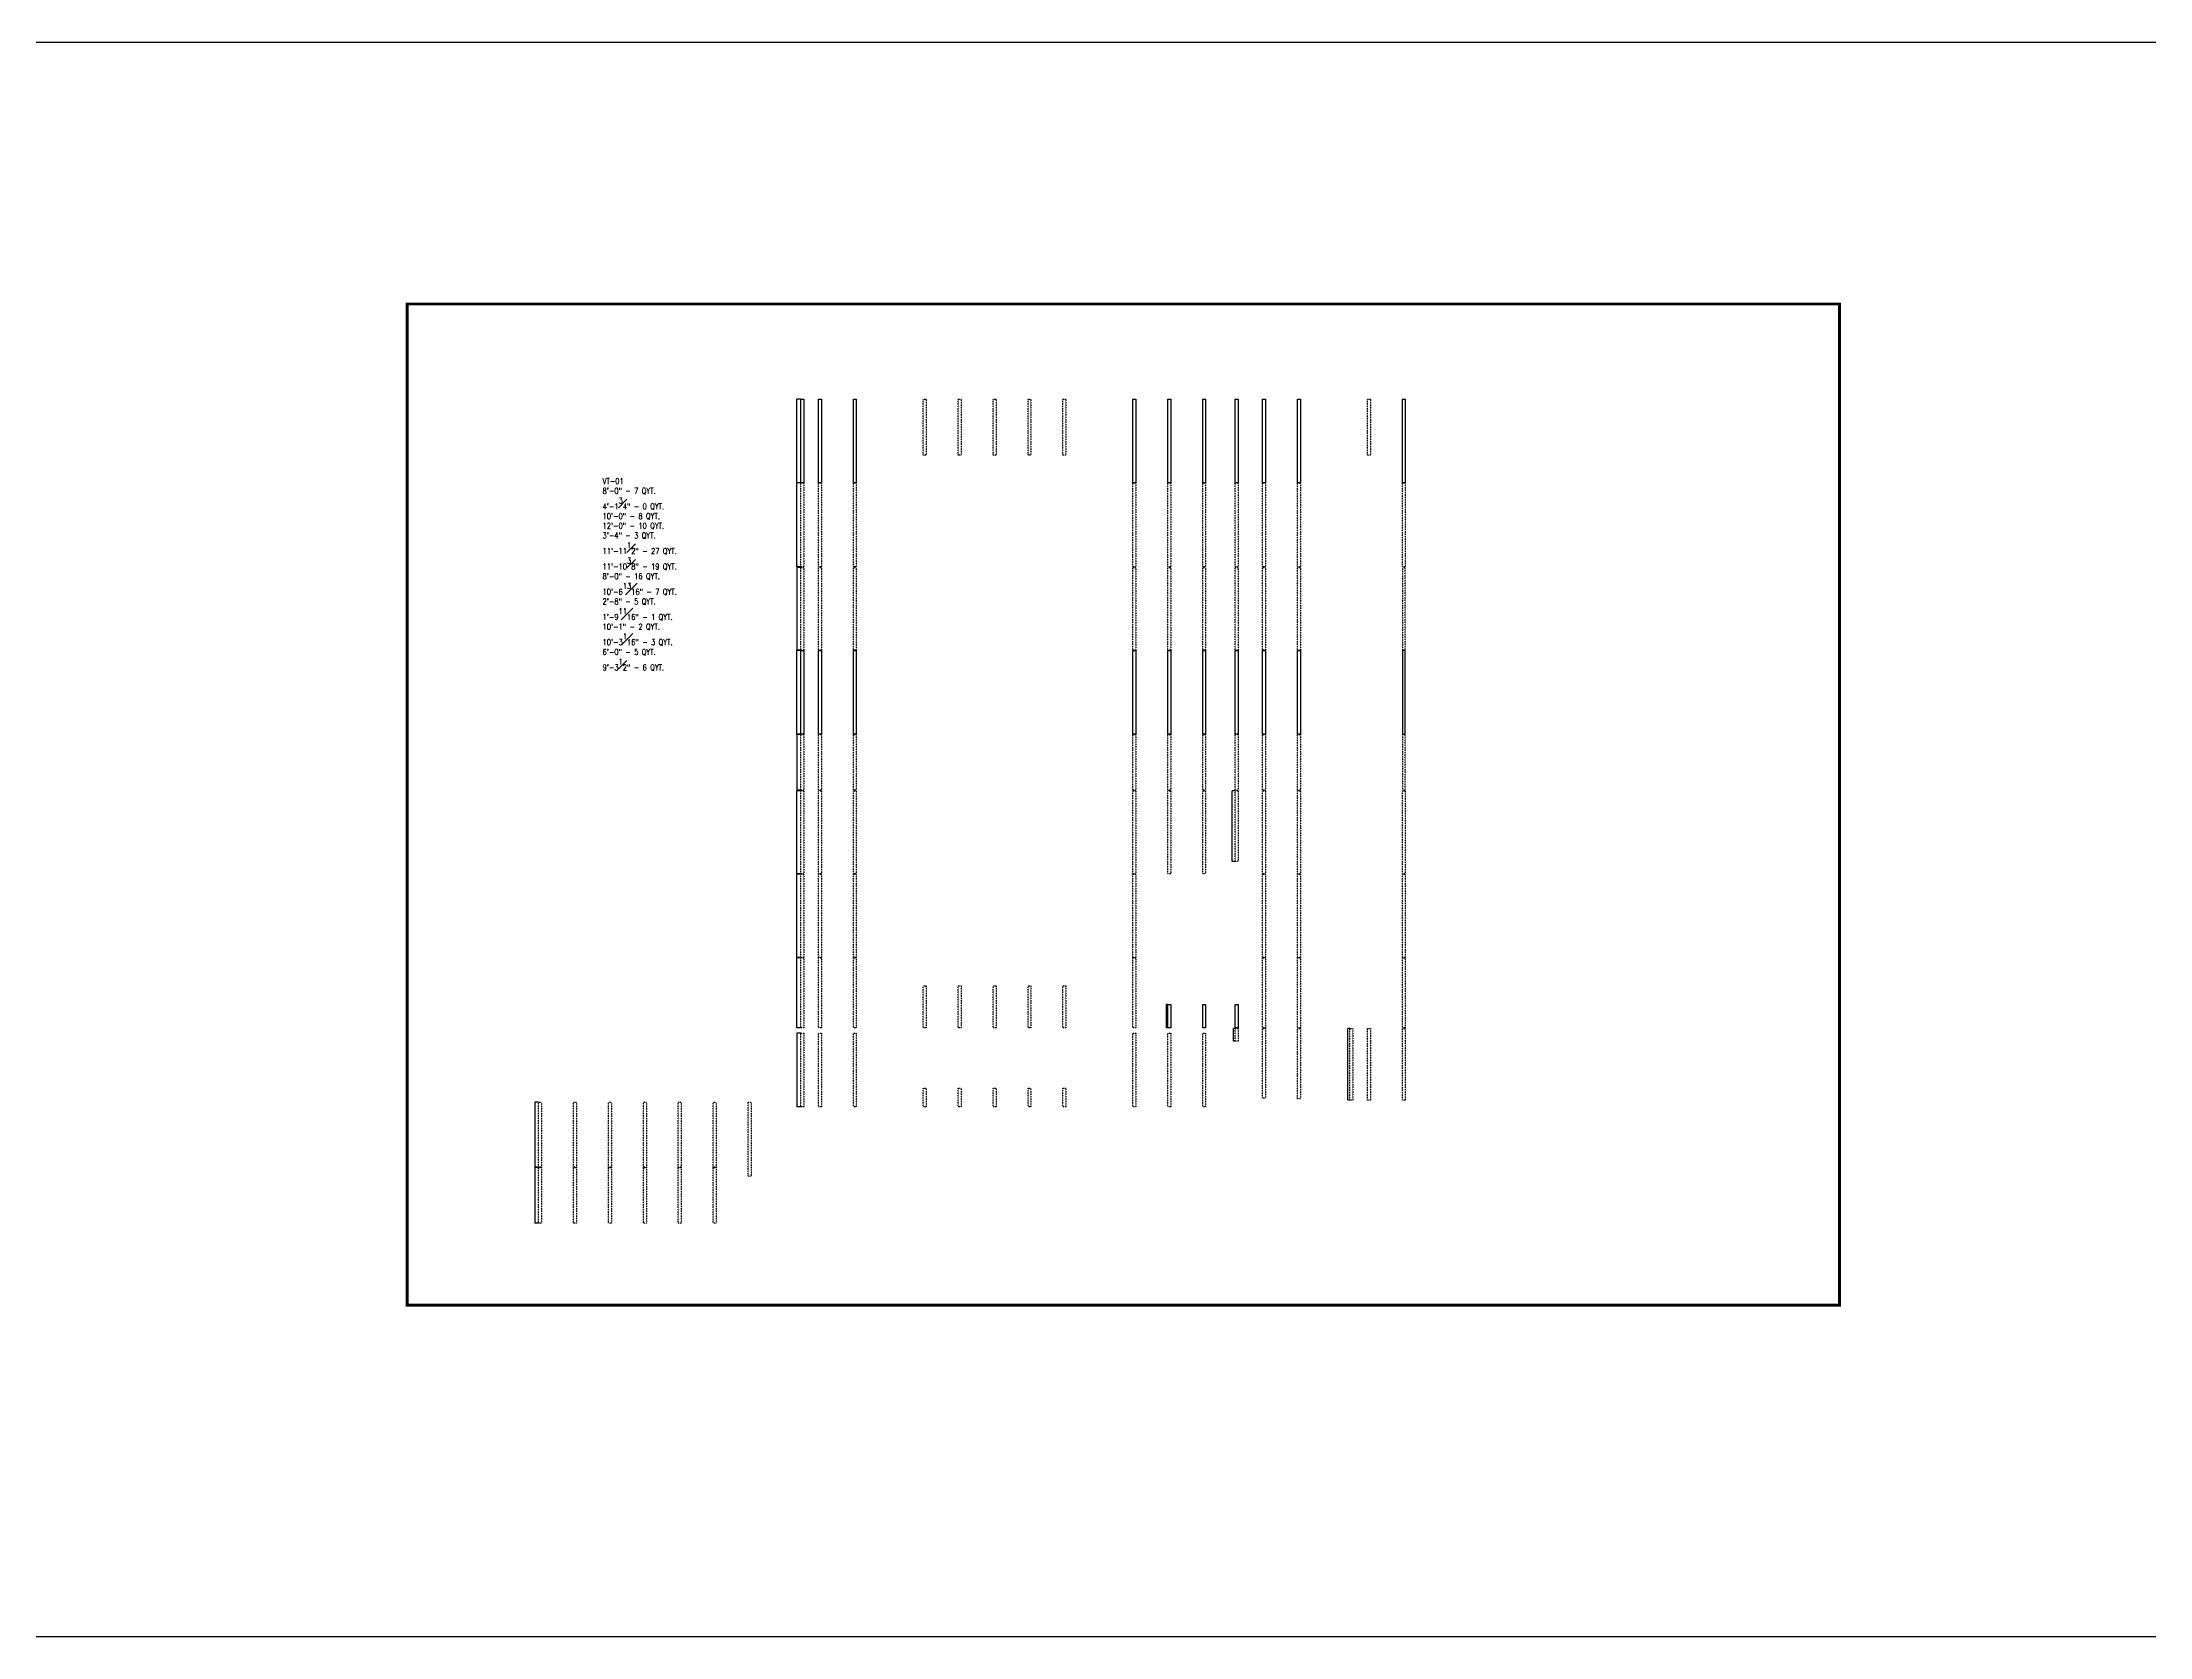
# Model space of a CAD drawing. Header units: inches. Extents: x 0 to 14480, y -2 to 5034.
# Drawn here: x 3620 to 7240, y 2154 to 4894 of the extents above; entities that cross this region are included whole.
import ezdxf

# ---------------------------------------------------------------- set-up
doc = ezdxf.new("R2010")
doc.units = ezdxf.units.IN
doc.header["$MEASUREMENT"] = 0
doc.linetypes.add('NBK_Hidden', pattern=[0.125, 0.083333, -0.041667])
doc.layers.add('!Extrusion', color=140, linetype='Continuous', lineweight=25)
doc.layers.add('0 @ 1', color=7, linetype='Continuous')
doc.styles.add('Romans', font='romans.shx', dxfattribs={"width": 0.8})
doc.dimstyles.new('NBK$0', dxfattribs={"dimtxt": 0.0625, "dimasz": 0.046875, "dimexe": 0, "dimexo": 0.03125, "dimgap": 0.03, "dimtad": 3, "dimdec": 4, "dimzin": 3, "dimdsep": 46, "dimlunit": 4, "dimtxsty": 'Romans', "dimblk": 'DOT', "dimblk1": 'DOT', "dimblk2": 'DOT', "dimcen": 0, "dimazin": 2, "dimtfac": 0.8, "dimtdec": 4, "dimtmove": 2, "dimatfit": 2, "dimfxl": 1, "dimtfill": 1, "dimfrac": 1, "dimtolj": 1, "dimtzin": 0, "dimarcsym": 1})

# ---------------------------------------------------------------- blocks, each defined once
blk = doc.blocks.new('_Dot')
at = {"color": 0, "linetype": 'ByBlock', "lineweight": -2}
blk.add_line((-0.5, 0), (-1, 0), dxfattribs=at)
at = {"color": 0, "linetype": 'ByBlock', "const_width": 0.5}
blk.add_lwpolyline([(-0.25, 0, 1), (0.25, 0, 1)], format="xyb", close=True, dxfattribs=at)
blk = doc.blocks.new('*D312')
at = {"layer": '0 @ 1', "color": 0, "lineweight": -2}
for p, q in [((1191.5, 334.9), (1188.5, 334.9)), ((1188.5, 313.2), (1188.5, 334.8)), ((1191.5, 313.2), (1188.5, 313.2))]:
    blk.add_line(p, q, dxfattribs=at)
at = {"layer": 'Defpoints', "color": 0}
for p in [(1188.5, 334.9), (1191.6, 334.9), (1191.6, 313.2)]:
    blk.add_point(p, dxfattribs=at)
at = {"layer": '0 @ 1', "color": 0, "lineweight": -2, "xscale": 0.046875, "yscale": 0.046875, "zscale": 0.046875}
for p, rotation in [((1188.5, 334.9), 90), ((1188.5, 313.2), 270)]:
    blk.add_blockref('_Dot', p, dxfattribs=dict(at, rotation=rotation))
at = {"layer": '0 @ 1', "color": 0, "char_height": 0.0625, "attachment_point": 5, "rotation": 90, "style": 'Romans'}
for s, insert in [('\\A1;1\'-9{\\H0.800000x;\\S11#16;}"', (1188.4, 324)), ('\\A1;[551.5]', (1188.6, 324))]:
    blk.add_mtext(s, dxfattribs=dict(at, insert=insert))
blk = doc.blocks.new('*D313')
at = {"layer": '0 @ 1', "color": 0, "lineweight": -2}
for p, q in [((445.3, 840), (438.4, 840)), ((438.4, 840), (438.4, 744.1)), ((445.3, 744), (438.4, 744))]:
    blk.add_line(p, q, dxfattribs=at)
at = {"layer": 'Defpoints', "color": 0}
for p in [(445.4, 840), (438.4, 744), (445.4, 744)]:
    blk.add_point(p, dxfattribs=at)
at = {"layer": '0 @ 1', "color": 0, "lineweight": -2, "xscale": 0.046875, "yscale": 0.046875, "zscale": 0.046875}
for p, rotation in [((438.4, 840), 90), ((438.4, 744), 270)]:
    blk.add_blockref('_Dot', p, dxfattribs=dict(at, rotation=rotation))
at = {"layer": '0 @ 1', "color": 0, "char_height": 0.0625, "attachment_point": 5, "rotation": 90, "style": 'Romans'}
for s, insert in [('\\A1;8\'-0"', (438.3, 792)), ('\\A1;[2439]', (438.4, 792))]:
    blk.add_mtext(s, dxfattribs=dict(at, insert=insert))
blk = doc.blocks.new('*D314')
at = {"layer": '0 @ 1', "color": 0, "lineweight": -2}
for p, q in [((445.3, 1126.9), (438.4, 1126.9)), ((438.4, 1126.8), (438.4, 984.6)), ((445.3, 984.5), (438.4, 984.5))]:
    blk.add_line(p, q, dxfattribs=at)
at = {"layer": 'Defpoints', "color": 0}
for p in [(445.4, 1126.9), (438.4, 984.5), (445.4, 984.5)]:
    blk.add_point(p, dxfattribs=at)
at = {"layer": '0 @ 1', "color": 0, "lineweight": -2, "xscale": 0.046875, "yscale": 0.046875, "zscale": 0.046875}
for p, rotation in [((438.4, 1126.9), 90), ((438.4, 984.5), 270)]:
    blk.add_blockref('_Dot', p, dxfattribs=dict(at, rotation=rotation))
at = {"layer": '0 @ 1', "color": 0, "char_height": 0.0625, "attachment_point": 5, "rotation": 90, "style": 'Romans'}
for s, insert in [('\\A1;11\'-10{\\H0.800000x;\\S3#8;}"', (438.3, 1055.7)), ('\\A1;[3615.5]', (438.4, 1055.7))]:
    blk.add_mtext(s, dxfattribs=dict(at, insert=insert))
blk = doc.blocks.new('*D315')
at = {"layer": '0 @ 1', "color": 0, "lineweight": -2}
for p, q in [((445.3, 1272), (438.4, 1272)), ((438.4, 1128.1), (438.4, 1272)), ((445.3, 1128), (438.4, 1128))]:
    blk.add_line(p, q, dxfattribs=at)
at = {"layer": 'Defpoints', "color": 0}
for p in [(438.4, 1272), (445.4, 1272), (445.4, 1128)]:
    blk.add_point(p, dxfattribs=at)
at = {"layer": '0 @ 1', "color": 0, "lineweight": -2, "xscale": 0.046875, "yscale": 0.046875, "zscale": 0.046875}
for p, rotation in [((438.4, 1272), 90), ((438.4, 1128), 270)]:
    blk.add_blockref('_Dot', p, dxfattribs=dict(at, rotation=rotation))
at = {"layer": '0 @ 1', "color": 0, "char_height": 0.0625, "attachment_point": 5, "rotation": 90, "style": 'Romans'}
for s, insert in [('\\A1;12\'-0"', (438.3, 1200)), ('\\A1;[3658]', (438.4, 1200))]:
    blk.add_mtext(s, dxfattribs=dict(at, insert=insert))
blk = doc.blocks.new('*D316')
at = {"layer": '0 @ 1', "color": 0, "lineweight": -2}
for p, q in [((1191.5, 742.9), (1185.9, 742.9)), ((1185.9, 621.9), (1185.9, 742.8)), ((1191.5, 621.9), (1185.9, 621.9))]:
    blk.add_line(p, q, dxfattribs=at)
at = {"layer": 'Defpoints', "color": 0}
for p in [(1185.9, 742.9), (1191.6, 742.9), (1191.6, 621.9)]:
    blk.add_point(p, dxfattribs=at)
at = {"layer": '0 @ 1', "color": 0, "lineweight": -2, "xscale": 0.046875, "yscale": 0.046875, "zscale": 0.046875}
for p, rotation in [((1185.9, 742.9), 90), ((1185.9, 621.9), 270)]:
    blk.add_blockref('_Dot', p, dxfattribs=dict(at, rotation=rotation))
at = {"layer": '0 @ 1', "color": 0, "char_height": 0.0625, "attachment_point": 5, "rotation": 90, "style": 'Romans'}
for s, insert in [('\\A1;10\'-1"', (1185.9, 682.4)), ('\\A1;[3073.5]', (1186, 682.4))]:
    blk.add_mtext(s, dxfattribs=dict(at, insert=insert))
blk = doc.blocks.new('*D317')
at = {"layer": '0 @ 1', "color": 0, "lineweight": -2}
for p, q in [((1388.4, 334.9), (1384.6, 334.9)), ((1384.6, 211.9), (1384.6, 334.8)), ((1388.4, 211.8), (1384.6, 211.8))]:
    blk.add_line(p, q, dxfattribs=at)
at = {"layer": 'Defpoints', "color": 0}
for p in [(1384.6, 334.9), (1388.4, 334.9), (1388.4, 211.8)]:
    blk.add_point(p, dxfattribs=at)
at = {"layer": '0 @ 1', "color": 0, "lineweight": -2, "xscale": 0.046875, "yscale": 0.046875, "zscale": 0.046875}
for p, rotation in [((1384.6, 334.9), 90), ((1384.6, 211.8), 270)]:
    blk.add_blockref('_Dot', p, dxfattribs=dict(at, rotation=rotation))
at = {"layer": '0 @ 1', "color": 0, "char_height": 0.0625, "attachment_point": 5, "rotation": 90, "style": 'Romans'}
for s, insert in [('\\A1;10\'-3{\\H0.800000x;\\S1#16;}"', (1384.5, 273.4)), ('\\A1;[3125.5]', (1384.7, 273.4))]:
    blk.add_mtext(s, dxfattribs=dict(at, insert=insert))
blk = doc.blocks.new('*D318')
at = {"layer": '0 @ 1', "color": 0, "lineweight": -2}
for p, q in [((1075.5, 376), (1073, 376)), ((1073, 376), (1073, 336.1)), ((1075.5, 336), (1073, 336))]:
    blk.add_line(p, q, dxfattribs=at)
at = {"layer": 'Defpoints', "color": 0}
for p in [(1075.6, 376), (1073, 336), (1075.6, 336)]:
    blk.add_point(p, dxfattribs=at)
at = {"layer": '0 @ 1', "color": 0, "lineweight": -2, "xscale": 0.046875, "yscale": 0.046875, "zscale": 0.046875}
for p, rotation in [((1073, 376), 90), ((1073, 336), 270)]:
    blk.add_blockref('_Dot', p, dxfattribs=dict(at, rotation=rotation))
at = {"layer": '0 @ 1', "color": 0, "char_height": 0.0625, "attachment_point": 5, "rotation": 90, "style": 'Romans'}
for s, insert in [('\\A1;3\'-4"', (1072.9, 356)), ('\\A1;[1016]', (1073.1, 356))]:
    blk.add_mtext(s, dxfattribs=dict(at, insert=insert))
blk = doc.blocks.new('*D319')
at = {"layer": '0 @ 1', "color": 0, "lineweight": -2}
for p, q in [((445.3, 1416), (438.4, 1416)), ((438.4, 1272.6), (438.4, 1416)), ((445.3, 1272.5), (438.4, 1272.5))]:
    blk.add_line(p, q, dxfattribs=at)
at = {"layer": 'Defpoints', "color": 0}
for p in [(438.4, 1416), (445.4, 1416), (445.4, 1272.5)]:
    blk.add_point(p, dxfattribs=at)
at = {"layer": '0 @ 1', "color": 0, "lineweight": -2, "xscale": 0.046875, "yscale": 0.046875, "zscale": 0.046875}
for p, rotation in [((438.4, 1416), 90), ((438.4, 1272.5), 270)]:
    blk.add_blockref('_Dot', p, dxfattribs=dict(at, rotation=rotation))
at = {"layer": '0 @ 1', "color": 0, "char_height": 0.0625, "attachment_point": 5, "rotation": 90, "style": 'Romans'}
for s, insert in [('\\A1;11\'-11{\\H0.800000x;\\S1#2;}"', (438.3, 1344.3)), ('\\A1;[3645]', (438.4, 1344.3))]:
    blk.add_mtext(s, dxfattribs=dict(at, insert=insert))
blk = doc.blocks.new('*D320')
at = {"layer": '0 @ 1', "color": 0, "lineweight": -2}
for p, q in [((445.3, 984), (438.4, 984)), ((438.4, 840.6), (438.4, 984)), ((445.3, 840.5), (438.4, 840.5))]:
    blk.add_line(p, q, dxfattribs=at)
at = {"layer": 'Defpoints', "color": 0}
for p in [(438.4, 984), (445.4, 984), (445.4, 840.5)]:
    blk.add_point(p, dxfattribs=at)
at = {"layer": '0 @ 1', "color": 0, "lineweight": -2, "xscale": 0.046875, "yscale": 0.046875, "zscale": 0.046875}
for p, rotation in [((438.4, 984), 90), ((438.4, 840.5), 270)]:
    blk.add_blockref('_Dot', p, dxfattribs=dict(at, rotation=rotation))
at = {"layer": '0 @ 1', "color": 0, "char_height": 0.0625, "attachment_point": 5, "rotation": 90, "style": 'Romans'}
for s, insert in [('\\A1;11\'-11{\\H0.800000x;\\S1#2;}"', (438.3, 912.3)), ('\\A1;[3645]', (438.4, 912.3))]:
    blk.add_mtext(s, dxfattribs=dict(at, insert=insert))
blk = doc.blocks.new('*D321')
at = {"layer": '0 @ 1', "color": 0, "lineweight": -2}
for p, q in [((445.3, 742.9), (438.4, 742.9)), ((438.4, 600.6), (438.4, 742.8)), ((445.3, 600.5), (438.4, 600.5))]:
    blk.add_line(p, q, dxfattribs=at)
at = {"layer": 'Defpoints', "color": 0}
for p in [(438.4, 742.9), (445.4, 742.9), (445.4, 600.5)]:
    blk.add_point(p, dxfattribs=at)
at = {"layer": '0 @ 1', "color": 0, "lineweight": -2, "xscale": 0.046875, "yscale": 0.046875, "zscale": 0.046875}
for p, rotation in [((438.4, 742.9), 90), ((438.4, 600.5), 270)]:
    blk.add_blockref('_Dot', p, dxfattribs=dict(at, rotation=rotation))
at = {"layer": '0 @ 1', "color": 0, "char_height": 0.0625, "attachment_point": 5, "rotation": 90, "style": 'Romans'}
for s, insert in [('\\A1;11\'-10{\\H0.800000x;\\S3#8;}"', (438.3, 671.7)), ('\\A1;[3615.5]', (438.4, 671.7))]:
    blk.add_mtext(s, dxfattribs=dict(at, insert=insert))
blk = doc.blocks.new('*D322')
at = {"layer": '0 @ 1', "color": 0, "lineweight": -2}
for p, q in [((445.3, 600), (438.4, 600)), ((438.4, 456.6), (438.4, 600)), ((445.3, 456.5), (438.4, 456.5))]:
    blk.add_line(p, q, dxfattribs=at)
at = {"layer": 'Defpoints', "color": 0}
for p in [(438.4, 600), (445.4, 600), (445.4, 456.5)]:
    blk.add_point(p, dxfattribs=at)
at = {"layer": '0 @ 1', "color": 0, "lineweight": -2, "xscale": 0.046875, "yscale": 0.046875, "zscale": 0.046875}
for p, rotation in [((438.4, 600), 90), ((438.4, 456.5), 270)]:
    blk.add_blockref('_Dot', p, dxfattribs=dict(at, rotation=rotation))
at = {"layer": '0 @ 1', "color": 0, "char_height": 0.0625, "attachment_point": 5, "rotation": 90, "style": 'Romans'}
for s, insert in [('\\A1;11\'-11{\\H0.800000x;\\S1#2;}"', (438.3, 528.3)), ('\\A1;[3645]', (438.4, 528.3))]:
    blk.add_mtext(s, dxfattribs=dict(at, insert=insert))
blk = doc.blocks.new('*D323')
at = {"layer": '0 @ 1', "color": 0, "lineweight": -2}
for p, q in [((445.3, 456), (438.4, 456)), ((438.4, 336.1), (438.4, 456)), ((445.3, 336), (438.4, 336))]:
    blk.add_line(p, q, dxfattribs=at)
at = {"layer": 'Defpoints', "color": 0}
for p in [(438.4, 456), (445.4, 456), (445.4, 336)]:
    blk.add_point(p, dxfattribs=at)
at = {"layer": '0 @ 1', "color": 0, "lineweight": -2, "xscale": 0.046875, "yscale": 0.046875, "zscale": 0.046875}
for p, rotation in [((438.4, 456), 90), ((438.4, 336), 270)]:
    blk.add_blockref('_Dot', p, dxfattribs=dict(at, rotation=rotation))
at = {"layer": '0 @ 1', "color": 0, "char_height": 0.0625, "attachment_point": 5, "rotation": 90, "style": 'Romans'}
for s, insert in [('\\A1;10\'-0"', (438.3, 396)), ('\\A1;[3048.5]', (438.4, 396))]:
    blk.add_mtext(s, dxfattribs=dict(at, insert=insert))
blk = doc.blocks.new('*D324')
at = {"layer": '0 @ 1', "color": 0, "lineweight": -2}
for p, q in [((445.5, 326.9), (438.4, 326.9)), ((438.4, 326.8), (438.4, 200.1)), ((445.5, 200.1), (438.4, 200.1))]:
    blk.add_line(p, q, dxfattribs=at)
at = {"layer": 'Defpoints', "color": 0}
for p in [(445.6, 326.9), (438.4, 200.1), (445.6, 200.1)]:
    blk.add_point(p, dxfattribs=at)
at = {"layer": '0 @ 1', "color": 0, "lineweight": -2, "xscale": 0.046875, "yscale": 0.046875, "zscale": 0.046875}
for p, rotation in [((438.4, 326.9), 90), ((438.4, 200.1), 270)]:
    blk.add_blockref('_Dot', p, dxfattribs=dict(at, rotation=rotation))
at = {"layer": '0 @ 1', "color": 0, "char_height": 0.0625, "attachment_point": 5, "rotation": 90, "style": 'Romans'}
for s, insert in [('\\A1;10\'-6{\\H0.800000x;\\S13#16;}"', (438.3, 263.5)), ('\\A1;[3220.5]', (438.4, 263.5))]:
    blk.add_mtext(s, dxfattribs=dict(at, insert=insert))
blk = doc.blocks.new('*D325')
at = {"layer": '0 @ 1', "color": 0, "lineweight": -2}
for p, q in [((-5.1, 96), (-11.4, 96)), ((-11.4, 96), (-11.4, 0)), ((-5.1, 0), (-11.4, 0))]:
    blk.add_line(p, q, dxfattribs=at)
at = {"layer": 'Defpoints', "color": 0}
for p in [(-5.1, 96), (-11.4, 0), (-5.1, 0)]:
    blk.add_point(p, dxfattribs=at)
at = {"layer": '0 @ 1', "color": 0, "lineweight": -2, "xscale": 0.046875, "yscale": 0.046875, "zscale": 0.046875}
for p, rotation in [((-11.4, 96), 90), ((-11.4, 0), 270)]:
    blk.add_blockref('_Dot', p, dxfattribs=dict(at, rotation=rotation))
at = {"layer": '0 @ 1', "color": 0, "char_height": 0.0625, "attachment_point": 5, "rotation": 90, "style": 'Romans'}
for s, insert in [('\\A1;8\'-0"', (-11.4, 48)), ('\\A1;[2439]', (-11.3, 48))]:
    blk.add_mtext(s, dxfattribs=dict(at, insert=insert))
blk = doc.blocks.new('*D326')
at = {"layer": '0 @ 1', "color": 0, "lineweight": -2}
for p, q in [((-5.1, 208.1), (-11.4, 208.1)), ((-11.4, 208), (-11.4, 96.6)), ((-5.1, 96.5), (-11.4, 96.5))]:
    blk.add_line(p, q, dxfattribs=at)
at = {"layer": 'Defpoints', "color": 0}
for p in [(-5.1, 208.1), (-11.4, 96.5), (-5.1, 96.5)]:
    blk.add_point(p, dxfattribs=at)
at = {"layer": '0 @ 1', "color": 0, "lineweight": -2, "xscale": 0.046875, "yscale": 0.046875, "zscale": 0.046875}
for p, rotation in [((-11.4, 208.1), 90), ((-11.4, 96.5), 270)]:
    blk.add_blockref('_Dot', p, dxfattribs=dict(at, rotation=rotation))
at = {"layer": '0 @ 1', "color": 0, "char_height": 0.0625, "attachment_point": 5, "rotation": 90, "style": 'Romans'}
for s, insert in [('\\A1;9\'-3{\\H0.800000x;\\S1#2;}"', (-11.5, 152.3)), ('\\A1;[2833]', (-11.3, 152.3))]:
    blk.add_mtext(s, dxfattribs=dict(at, insert=insert))
blk = doc.blocks.new('TOP2')
at = {"layer": '!Extrusion', "color": 5}
for points in [[(445.37887, 1272.5246), (445.37887, 1416.02854), (450.45761, 1416.02854), (450.45761, 1272.5246)], [(475.56126, 1272.52461), (475.56126, 1416.02787), (480.64, 1416.02787), (480.64, 1272.52461)], [(535.56126, 1272.52461), (535.56126, 1416.02787), (540.64, 1416.02787), (540.64, 1272.52461)], [(1015.56126, 1272.52461), (1015.56126, 1416.02787), (1020.64, 1416.02787), (1020.64, 1272.52461)], [(1075.56126, 1272.52461), (1075.56126, 1416.02787), (1080.64, 1416.02787), (1080.64, 1272.52461)], [(1135.56126, 1272.52461), (1135.56126, 1416.02787), (1140.64, 1416.02787), (1140.64, 1272.52461)], [(1191.56139, 1272.52461), (1191.56139, 1416.02787), (1196.64013, 1416.02787), (1196.64013, 1272.52461)], [(1238.43635, 1272.52461), (1238.43635, 1416.02787), (1243.51509, 1416.02787), (1243.51509, 1272.52461)], [(1298.43635, 1272.52461), (1298.43635, 1416.02787), (1303.51509, 1416.02787), (1303.51509, 1272.52461)], [(1478.43635, 1272.52461), (1478.43635, 1416.02787), (1483.51509, 1416.02787), (1483.51509, 1272.52461)], [(450.45761, 984.02854), (450.45761, 840.52461), (445.37887, 840.52461), (445.37887, 984.02854)], [(480.64, 984.02854), (480.64, 840.52461), (475.56126, 840.52461), (475.56126, 984.02854)], [(540.64, 984.02854), (540.64, 840.52461), (535.56126, 840.52461), (535.56126, 984.02854)], [(1020.64, 984.02854), (1020.64, 840.52461), (1015.56126, 840.52461), (1015.56126, 984.02854)], [(1080.64, 984.02854), (1080.64, 840.52461), (1075.56126, 840.52461), (1075.56126, 984.02854)], [(1140.64, 984.02854), (1140.64, 840.52461), (1135.56126, 840.52461), (1135.56126, 984.02854)], [(1196.64013, 984.02854), (1196.64013, 840.52461), (1191.56139, 840.52461), (1191.56139, 984.02854)], [(1243.51509, 984.02854), (1243.51509, 840.52461), (1238.43635, 840.52461), (1238.43635, 984.02854)], [(1303.51509, 984.02854), (1303.51509, 840.52461), (1298.43635, 840.52461), (1298.43635, 984.02854)], [(1483.51509, 984.02854), (1478.43635, 984.02854), (1478.43635, 840.52461), (1483.51509, 840.52461)]]:
    blk.add_lwpolyline(points, close=True, dxfattribs=at)
at = {"layer": '!Extrusion', "color": 1, "linetype": 'NBK_Hidden'}
for points in [[(655.56135, 1416.06152), (660.64009, 1416.06152), (660.64009, 1320.0625), (655.56135, 1320.0625)], [(715.56126, 1416.06152), (720.64, 1416.06152), (720.64, 1320.0625), (715.56126, 1320.0625)], [(775.56126, 1416.06152), (780.64, 1416.06152), (780.64, 1320.0625), (775.56126, 1320.0625)], [(835.56126, 1416.06152), (840.64, 1416.06152), (840.64, 1320.0625), (835.56126, 1320.0625)], [(895.56126, 1416.06152), (900.64, 1416.06152), (900.64, 1320.0625), (895.56126, 1320.0625)], [(1418.43635, 1416.06152), (1423.51509, 1416.06152), (1423.51509, 1320.0625), (1418.43635, 1320.0625)]]:
    blk.add_lwpolyline(points, close=True, dxfattribs=at)
at = {"layer": '!Extrusion', "color": 30, "linetype": 'NBK_Hidden'}
for points in [[(450.45761, 1272.02461), (450.45761, 1128.00443), (445.37887, 1128.00443), (445.37887, 1272.02461)], [(480.64, 1272.02461), (480.64, 1128.00443), (475.56126, 1128.00443), (475.56126, 1272.02461)], [(540.64, 1272.02461), (540.64, 1128.00443), (535.56126, 1128.00443), (535.56126, 1272.02461)], [(1020.64, 1272.02461), (1020.64, 1128.00443), (1015.56126, 1128.00443), (1015.56126, 1272.02461)], [(1080.64, 1272.02461), (1080.64, 1128.00443), (1075.56126, 1128.00443), (1075.56126, 1272.02461)], [(1140.64, 1272.02461), (1140.64, 1128.00443), (1135.56126, 1128.00443), (1135.56126, 1272.02461)], [(1196.64013, 1272.02461), (1196.64013, 1128.00443), (1191.56139, 1128.00443), (1191.56139, 1272.02461)], [(1243.51509, 1272.02461), (1243.51509, 1128.00443), (1238.43635, 1128.00443), (1238.43635, 1272.02461)], [(1303.51509, 1272.02461), (1303.51509, 1128.00443), (1298.43635, 1128.00443), (1298.43635, 1272.02461)], [(1483.51509, 1272.02461), (1483.51509, 1128.00443), (1478.43635, 1128.00443), (1478.43635, 1272.02461)]]:
    blk.add_lwpolyline(points, close=True, dxfattribs=at)
at = {"layer": '!Extrusion', "color": 140, "linetype": 'NBK_Hidden'}
for points in [[(445.37887, 984.52854), (445.37887, 1126.87943), (450.45761, 1126.87943), (450.45761, 984.52854)], [(475.56126, 984.52854), (475.56126, 1126.87943), (480.64, 1126.87943), (480.64, 984.52854)], [(535.56126, 984.52854), (535.56126, 1126.87943), (540.64, 1126.87943), (540.64, 984.52854)], [(1015.56126, 984.52854), (1015.56126, 1126.87943), (1020.64, 1126.87943), (1020.64, 984.52854)], [(1075.56126, 984.52854), (1075.56126, 1126.87943), (1080.64, 1126.87943), (1080.64, 984.52854)], [(1135.56126, 984.52854), (1135.56126, 1126.87943), (1140.64, 1126.87943), (1140.64, 984.52854)], [(1191.56139, 984.52854), (1191.56139, 1126.87943), (1196.64013, 1126.87943), (1196.64013, 984.52854)], [(1238.43635, 984.52854), (1238.43635, 1126.87943), (1243.51509, 1126.87943), (1243.51509, 984.52854)], [(1298.43635, 984.52854), (1298.43635, 1126.87943), (1303.51509, 1126.87943), (1303.51509, 984.52854)], [(1483.51509, 1126.87943), (1478.43635, 1126.87943), (1478.43635, 984.52854), (1483.51509, 984.52854)], [(445.37887, 600.52854), (445.37887, 742.87943), (450.45761, 742.87943), (450.45761, 600.52854)], [(475.56126, 600.52854), (475.56126, 742.87943), (480.64, 742.87943), (480.64, 600.52854)], [(535.56126, 600.52854), (535.56126, 742.87943), (540.64, 742.87943), (540.64, 600.52854)], [(1015.56126, 600.52854), (1015.56126, 742.87943), (1020.64, 742.87943), (1020.64, 600.52854)], [(1080.64, 742.87943), (1080.64, 600.52854), (1075.56126, 600.52854), (1075.56126, 742.87943)], [(1140.64, 742.87943), (1140.64, 600.52854), (1135.56126, 600.52854), (1135.56126, 742.87943)], [(1238.43635, 600.52854), (1238.43635, 742.87943), (1243.51509, 742.87943), (1243.51509, 600.52854)], [(1298.43635, 600.52854), (1298.43635, 742.87943), (1303.51509, 742.87943), (1303.51509, 600.52854)], [(1478.43635, 600.52854), (1478.43635, 742.87943), (1483.51509, 742.87943), (1483.51509, 600.52854)]]:
    blk.add_lwpolyline(points, close=True, dxfattribs=at)
at = {"layer": '!Extrusion', "color": 4, "linetype": 'NBK_Hidden'}
for points in [[(450.45761, 840.02461), (450.45761, 744.00443), (445.37887, 744.00443), (445.37887, 840.02461)], [(480.64, 840.02461), (480.64, 744.00443), (475.56126, 744.00443), (475.56126, 840.02461)], [(540.64, 840.02461), (540.64, 744.00443), (535.56126, 744.00443), (535.56126, 840.02461)], [(1020.64, 840.02461), (1020.64, 744.00443), (1015.56126, 744.00443), (1015.56126, 840.02461)], [(1080.64, 840.02461), (1080.64, 744.00443), (1075.56126, 744.00443), (1075.56126, 840.02461)], [(1140.64, 840.02461), (1140.64, 744.00443), (1135.56126, 744.00443), (1135.56126, 840.02461)], [(1196.64013, 840.02461), (1196.64013, 744.00443), (1191.56139, 744.00443), (1191.56139, 840.02461)], [(1243.51509, 840.02461), (1243.51509, 744.00443), (1238.43635, 744.00443), (1238.43635, 840.02461)], [(1303.51509, 840.02461), (1303.51509, 744.00443), (1298.43635, 744.00443), (1298.43635, 840.02461)], [(1478.43635, 744.00443), (1483.51509, 744.00443), (1483.51509, 840.02461), (1478.43635, 840.02461)], [(-5.07874, 96.02461), (0, 96.02461), (0, 0), (-5.07874, 0)], [(54.92126, 96.02461), (60, 96.02461), (60, 0), (54.92126, 0)], [(114.92126, 96.02461), (120, 96.02461), (120, 0), (114.92126, 0)], [(174.92126, 96.02461), (180, 96.02461), (180, 0), (174.92126, 0)], [(234.92126, 96.02461), (240, 96.02461), (240, 0), (234.92126, 0)], [(294.92126, 96.02461), (300, 96.02461), (300, 0), (294.92126, 0)]]:
    blk.add_lwpolyline(points, close=True, dxfattribs=at)
at = {"layer": '!Extrusion', "color": 116, "linetype": 'NBK_Hidden'}
for points in [[(1196.64013, 742.87943), (1196.64013, 621.87943), (1191.56139, 621.87943), (1191.56139, 742.87943)], [(1303.51509, 334.87943), (1303.51509, 213.87943), (1298.43635, 213.87943), (1298.43635, 334.87943)]]:
    blk.add_lwpolyline(points, close=True, dxfattribs=at)
at = {"layer": '!Extrusion', "color": 5, "linetype": 'NBK_Hidden'}
for points in [[(450.45761, 600.02854), (450.45761, 456.52461), (445.37887, 456.52461), (445.37887, 600.02854)], [(480.64, 600.02854), (480.64, 456.52461), (475.56126, 456.52461), (475.56126, 600.02854)], [(540.64, 600.02854), (540.64, 456.52461), (535.56126, 456.52461), (535.56126, 600.02854)], [(1020.64, 600.02854), (1020.64, 456.52461), (1015.56126, 456.52461), (1015.56126, 600.02854)], [(1243.51509, 600.02854), (1243.51509, 456.52461), (1238.43635, 456.52461), (1238.43635, 600.02854)], [(1303.51509, 600.02854), (1303.51509, 456.52461), (1298.43635, 456.52461), (1298.43635, 600.02854)], [(1483.51509, 600.02854), (1483.51509, 456.52461), (1478.43635, 456.52461), (1478.43635, 600.02854)]]:
    blk.add_lwpolyline(points, close=True, dxfattribs=at)
at = {"layer": '!Extrusion', "color": 2, "linetype": 'NBK_Hidden'}
for points in [[(450.45761, 456.02461), (450.45761, 336.00443), (445.37887, 336.00443), (445.37887, 456.02461)], [(480.64, 456.02461), (480.64, 336.00443), (475.56126, 336.00443), (475.56126, 456.02461)], [(540.64, 456.02461), (540.64, 336.00443), (535.56126, 336.00443), (535.56126, 456.02461)], [(1020.64, 456.02461), (1020.64, 336.00443), (1015.56126, 336.00443), (1015.56126, 456.02461)], [(1238.43635, 336.00443), (1238.43635, 456.02461), (1243.51509, 456.02461), (1243.51509, 336.00443)], [(1298.43635, 336.00443), (1298.43635, 456.02461), (1303.51509, 456.02461), (1303.51509, 336.00443)], [(1478.43635, 336.00443), (1478.43635, 456.02461), (1483.51509, 456.02461), (1483.51509, 336.00443)], [(1238.43635, 214.85925), (1238.43635, 334.87943), (1243.51509, 334.87943), (1243.51509, 214.85925)]]:
    blk.add_lwpolyline(points, close=True, dxfattribs=at)
at = {"layer": '!Extrusion', "color": 218, "linetype": 'NBK_Hidden'}
for points in [[(660.64009, 408.00443), (660.64009, 336.00443), (655.56135, 336.00443), (655.56135, 408.00443)], [(720.64, 408.00443), (720.64, 336.00443), (715.56126, 336.00443), (715.56126, 408.00443)], [(780.64, 408.00443), (780.64, 336.00443), (775.56126, 336.00443), (775.56126, 408.00443)], [(840.64, 408.00443), (840.64, 336.00443), (835.56126, 336.00443), (835.56126, 408.00443)], [(900.64, 408.00443), (900.64, 336.00443), (895.56126, 336.00443), (895.56126, 408.00443)]]:
    blk.add_lwpolyline(points, close=True, dxfattribs=at)
at = {"layer": '!Extrusion', "color": 44}
for points in [[(1075.56126, 376.00443), (1080.64, 376.00443), (1080.64, 336.00443), (1075.56126, 336.00443)], [(1135.56126, 376.00443), (1140.64, 376.00443), (1140.64, 336.00443), (1135.56126, 336.00443)], [(1191.56135, 336.00443), (1191.56135, 376.00443), (1196.64009, 376.00443), (1196.64009, 336.00443)]]:
    blk.add_lwpolyline(points, close=True, dxfattribs=at)
at = {"layer": '!Extrusion', "color": 3, "linetype": 'NBK_Hidden'}
for points in [[(445.56126, 326.85384), (450.64, 326.85384), (450.64, 200.0625), (445.56126, 200.0625)], [(475.56126, 326.85384), (480.64, 326.85384), (480.64, 200.0625), (475.56126, 200.0625)], [(535.56126, 326.85384), (540.64, 326.85384), (540.64, 200.0625), (535.56126, 200.0625)], [(1015.56126, 326.85384), (1020.64, 326.85384), (1020.64, 200.0625), (1015.56126, 200.0625)], [(1075.56126, 326.85384), (1080.64, 326.85384), (1080.64, 200.0625), (1075.56126, 200.0625)], [(1135.56126, 326.85384), (1140.64, 326.85384), (1140.64, 200.0625), (1135.56126, 200.0625)], [(354.92126, 208.05364), (360, 208.05364), (360, 81.2623), (354.92126, 81.2623)]]:
    blk.add_lwpolyline(points, close=True, dxfattribs=at)
at = {"layer": '!Extrusion', "color": 93, "linetype": 'NBK_Hidden'}
blk.add_lwpolyline([(1191.56135, 313.16978), (1191.56135, 334.87943), (1196.64009, 334.87943), (1196.64009, 313.16978)], close=True, dxfattribs=at)
at = {"layer": '!Extrusion', "color": 78, "linetype": 'NBK_Hidden'}
for points in [[(1388.43684, 334.87842), (1393.51558, 334.87842), (1393.51558, 211.823), (1388.43684, 211.823)], [(1418.43684, 334.87842), (1423.51558, 334.87842), (1423.51558, 211.823), (1418.43684, 211.823)], [(1483.51509, 334.87943), (1483.51509, 211.823), (1478.43635, 211.823), (1478.43635, 334.87943)]]:
    blk.add_lwpolyline(points, close=True, dxfattribs=at)
at = {"layer": '!Extrusion', "color": 64, "linetype": 'NBK_Hidden'}
for points in [[(655.56126, 200.0625), (655.56126, 232.05364), (660.64, 232.05364), (660.64, 200.0625)], [(715.56126, 200.0625), (715.56126, 232.05364), (720.64, 232.05364), (720.64, 200.0625)], [(775.56126, 200.0625), (775.56126, 232.05364), (780.64, 232.05364), (780.64, 200.0625)], [(835.56126, 200.0625), (835.56126, 232.05364), (840.64, 232.05364), (840.64, 200.0625)], [(895.56126, 200.0625), (895.56126, 232.05364), (900.64, 232.05364), (900.64, 200.0625)]]:
    blk.add_lwpolyline(points, close=True, dxfattribs=at)
at = {"layer": '!Extrusion', "color": 182, "linetype": 'NBK_Hidden'}
for points in [[(-5.07874, 208.05364), (0, 208.05364), (0, 96.52461), (-5.07874, 96.52461)], [(54.92126, 208.05364), (60, 208.05364), (60, 96.52461), (54.92126, 96.52461)], [(114.92126, 208.05364), (120, 208.05364), (120, 96.52461), (114.92126, 96.52461)], [(174.92126, 208.05364), (180, 208.05364), (180, 96.52461), (174.92126, 96.52461)], [(234.92126, 208.05364), (240, 208.05364), (240, 96.52461), (234.92126, 96.52461)], [(294.92126, 208.05364), (300, 208.05364), (300, 96.52461), (294.92126, 96.52461)]]:
    blk.add_lwpolyline(points, close=True, dxfattribs=at)
at = {"layer": '0 @ 1', "color": 254}
for base, p1, p2, picture, middle in [((438.36045, 1416.02787), (445.37887, 1272.52461), (445.37887, 1416.02787), '*D319', (438.28045, 1344.27624)), ((438.36045, 1272.02461), (445.37887, 1128.00443), (445.37887, 1272.02461), '*D315', (438.29325, 1200.01452)), ((438.36045, 984.52854), (445.37887, 1126.87943), (445.37887, 984.52854), '*D314', (438.28045, 1055.70399)), ((438.36045, 984.02854), (445.37887, 840.52461), (445.37887, 984.02854), '*D320', (438.28045, 912.27657)), ((438.36045, 744.00443), (445.37887, 840.02461), (445.37887, 744.00443), '*D313', (438.29325, 792.01452)), ((438.36045, 742.87943), (445.37887, 600.52854), (445.37887, 742.87943), '*D321', (438.28045, 671.70399)), ((1185.93096, 742.87943), (1191.56139, 621.87943), (1191.56139, 742.87943), '*D316', (1185.86376, 682.37943)), ((438.36045, 600.02854), (445.37887, 456.52461), (445.37887, 600.02854), '*D322', (438.28045, 528.27657)), ((438.36045, 456.02461), (445.37887, 336.00443), (445.37887, 456.02461), '*D323', (438.29325, 396.01452)), ((1072.97568, 336.00443), (1075.56126, 376.00443), (1075.56126, 336.00443), '*D318', (1072.90848, 356.00443)), ((438.36045, 200.0625), (445.56126, 326.85384), (445.56126, 200.0625), '*D324', (438.28045, 263.45817)), ((1188.523351, 334.879429), (1191.561348, 313.169777), (1191.561348, 334.879429), '*D312', (1188.443351, 324.024603)), ((1384.58047, 334.87842), (1388.43684, 211.823), (1388.43684, 334.87842), '*D317', (1384.50047, 273.35071)), ((-11.37403, 96.52461), (-5.07874, 208.05364), (-5.07874, 96.52461), '*D326', (-11.45403, 152.28912)), ((-11.37403, 0), (-5.07874, 96.02461), (-5.07874, 0), '*D325', (-11.44123, 48.0123))]:
    dim = blk.add_linear_dim(base=base, p1=p1, p2=p2, angle=90, dimstyle='NBK$0', override={"dimscale": 1, "dimpost": '\\X', "dimtfill": 0, "dimarcsym": 0}, dxfattribs=at)
    dim.commit()
    dim.dimension.update_dxf_attribs({"geometry": picture, "text_midpoint": middle})

msp = doc.modelspace()

# ---------------------------------------------------------------- linework, layer by layer
at = {"color": 3, "elevation": 53.1}
msp.add_lwpolyline([(0, 4894.1), (14480, 4894.1), (14480, 2154.1), (0, 2154.1)], close=True, dxfattribs=at)
at = {"color": 3, "const_width": 5, "elevation": 53.1}
msp.add_lwpolyline([(4246.9, 4444.1), (6706.9, 4444.1), (6706.9, 2724.1), (4246.9, 2724.1)], close=True, dxfattribs=at)

# ---------------------------------------------------------------- block references
msp.add_blockref('TOP2', (4477.7, 2864.6, 53.1))

# ---------------------------------------------------------------- texts
at = {"insert": (4582.5, 4144.7, 53.1), "char_height": 10, "width": 178, "attachment_point": 1, "style": 'Romans'}
msp.add_mtext('{\\C3;VT-01}\\P{\\C1;8{{\\l}}\'-{{\\L}}0{{\\l}}"{{\\L}}} - {\\C3;7 QYT.}\\P{\\C31;{{\\l}}4\'-1\\S3#4;"{{\\L}}} - {\\C1;0 QYT.} \\P{\\C2;10\'-0"} - {\\C3;8 QYT.}\\P{\\C30;12\'-0"} - {\\C3;10 QYT.}\\P{\\C44;{{\\l}}3\'-4"{{\\L}}} - {\\C3;3 QYT.}\\P{\\C5;{{\\l}}11\'-1{{\\L}}{{\\l}}1\\S1#2;{{\\L}}{{\\l}}"{{\\L}}} - {\\C3;27 QYT.}\\P{\\C140;{{\\l}}11\'-10\\S3#8;"{{\\L}}} - {\\C3;19 QYT.}\\P{\\C4;8{{\\l}}\'-{{\\L}}0{{\\l}}"{{\\L}}} - {\\C3;16 QYT.}\\P{\\C3;{{\\l}}10\'-6\\S13#16;"{{\\L}} }- {\\C3;7 QYT.}\\P{\\C64;{{\\l}}2\'-8"{{\\L}}\\C3; }- {\\C3;5 QYT.}\\P{\\C93;{{\\l}}1\'-9\\S11#16;"{{\\L}}\\C3; }- {\\C3;1 QYT.}\\P{\\C116;10\'-1"} - {\\C3;2 QYT.}\\P{\\C78;{{\\l}}10\'-3\\S1#16;"{{\\L}}} - {\\C3;3 QYT.}\\P{\\C218;6\'-0"} - {\\C3;5 QYT.}\\P{\\C182;{{\\l}}9\'-3\\S1#2;"{{\\L}}} - 6 QYT.', dxfattribs=at)

doc.saveas('drawing.dxf')
